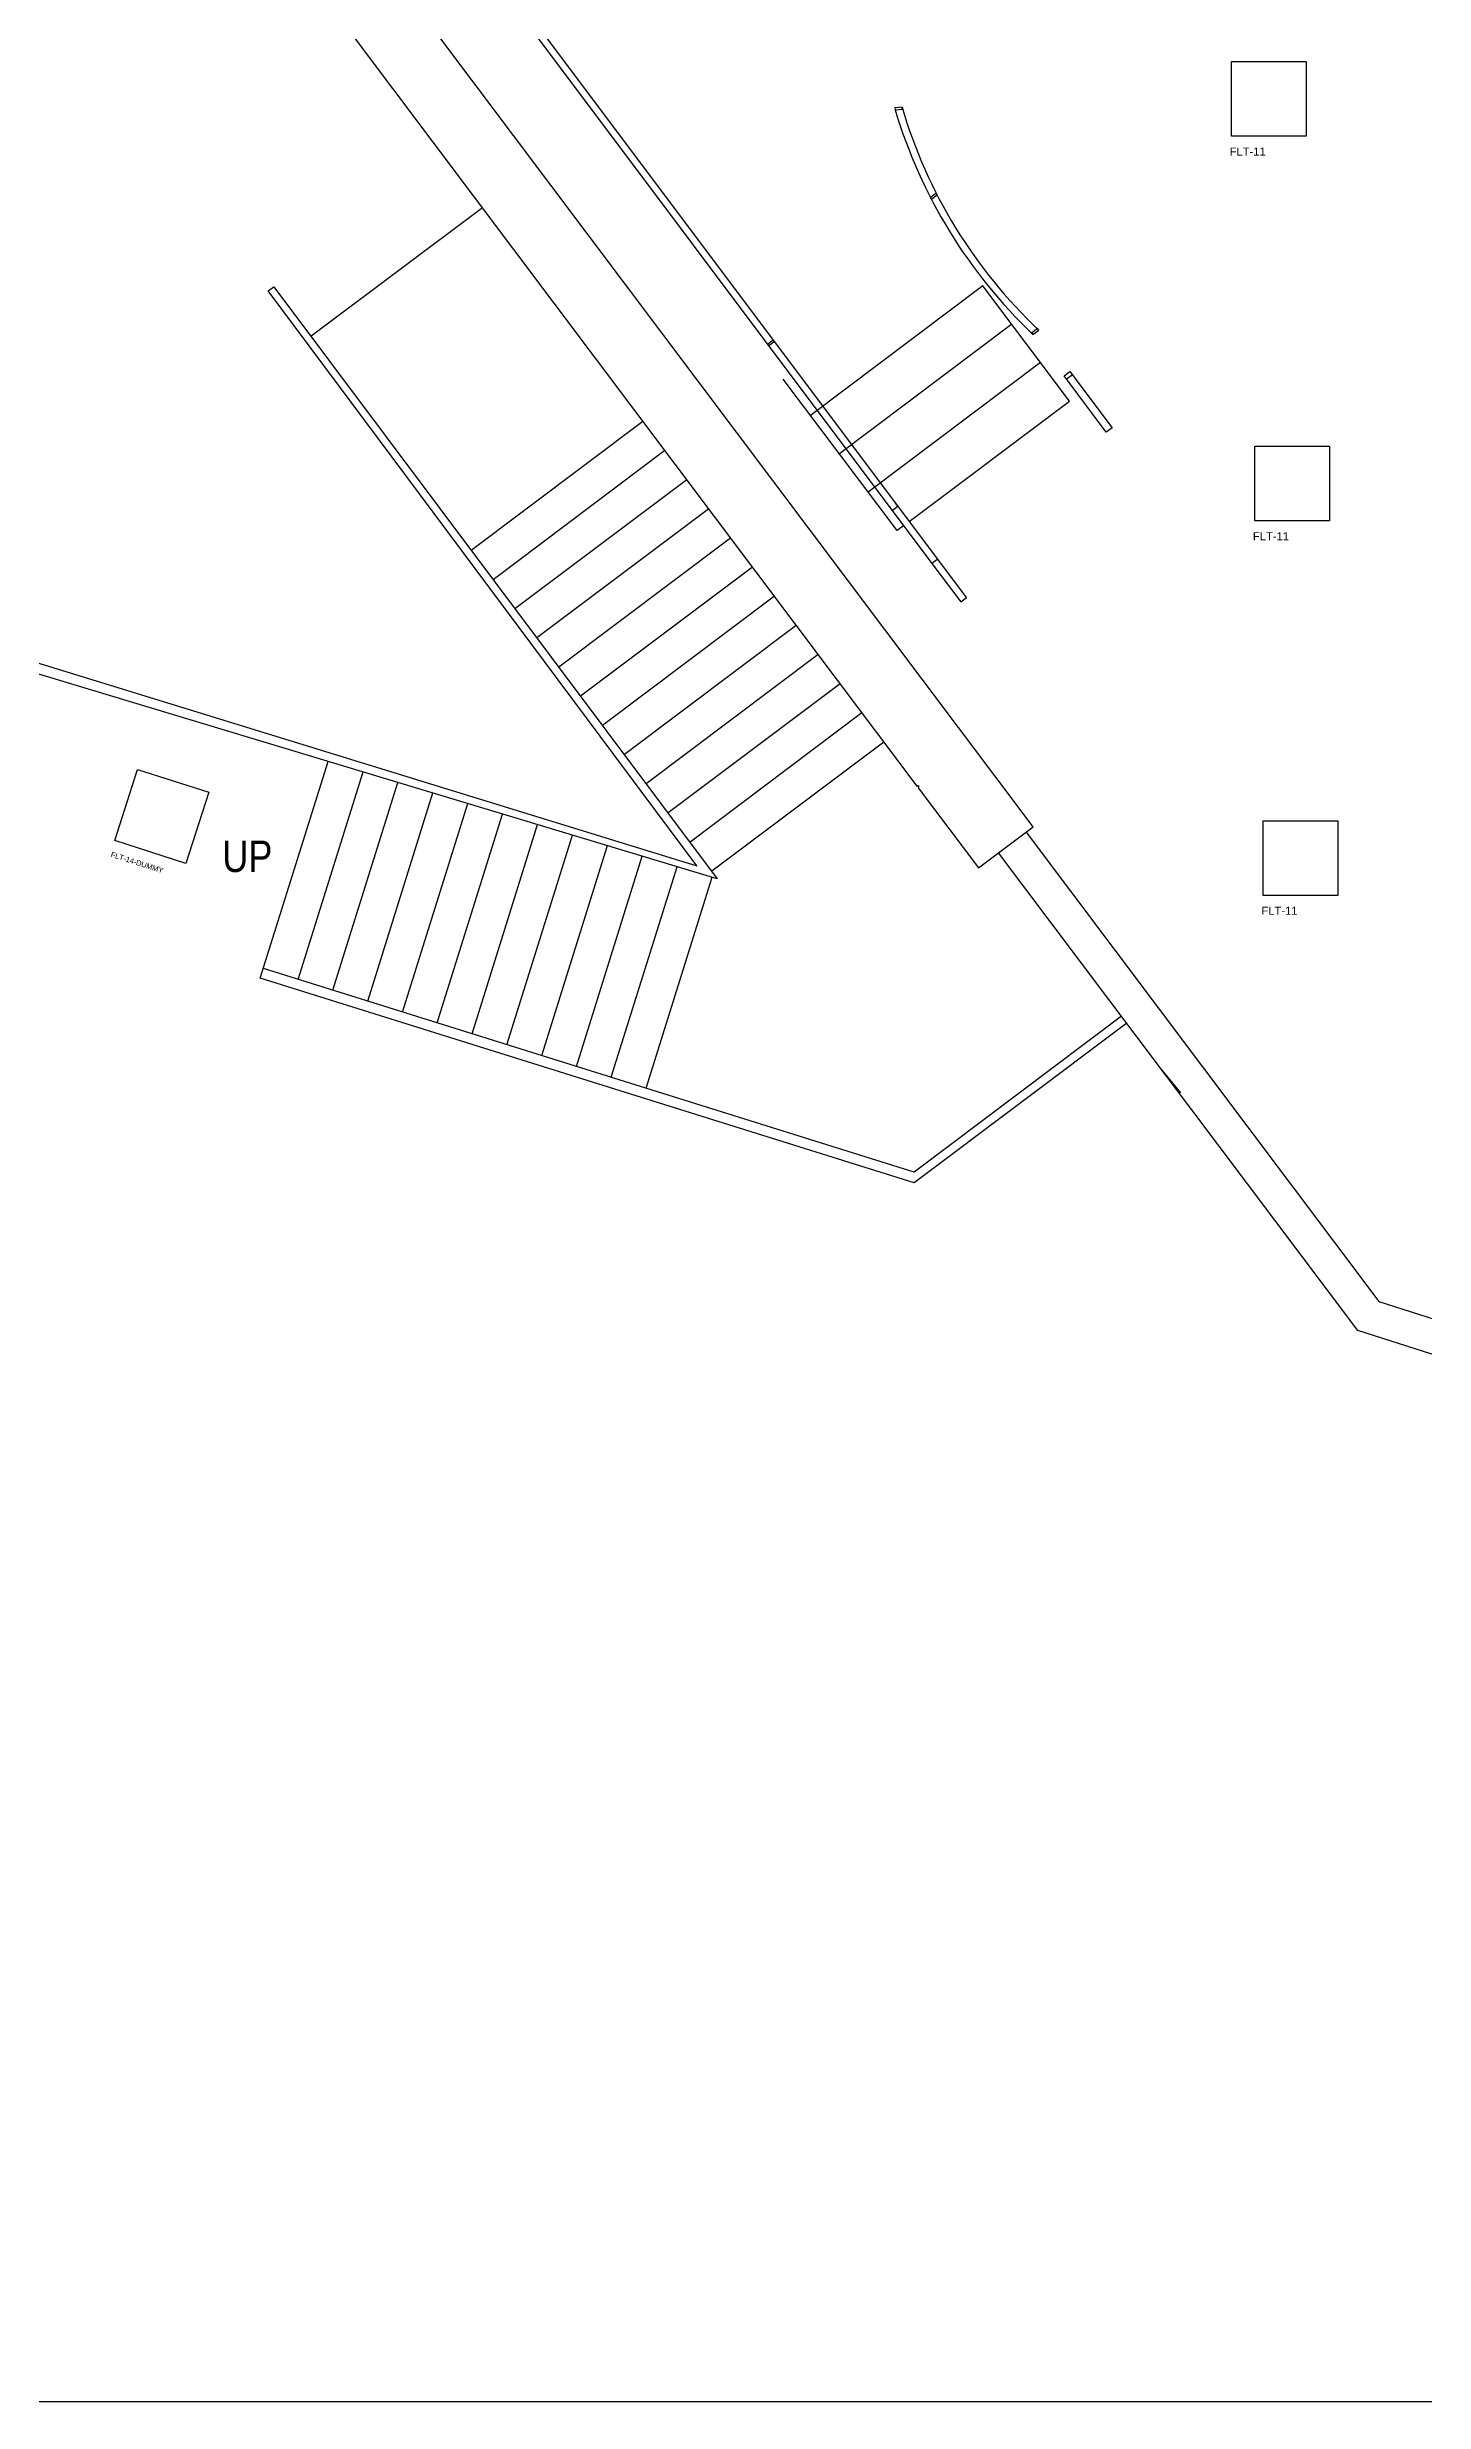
# Model space of a CAD drawing. Header units: feet. Extents: x 0 to 4382, y 0 to 3475.
# Drawn here: x 1423 to 1939, y 0 to 883 of the extents above; entities that cross this region are included whole.
import ezdxf

# ---------------------------------------------------------------- set-up
doc = ezdxf.new("R2010")
doc.units = ezdxf.units.FT
doc.header["$MEASUREMENT"] = 0
doc.layers.get('0').update_dxf_attribs({"color": 255})
doc.layers.add('FLT-FIXTURES', color=3, linetype='Continuous')
doc.styles.add('A101 Floor Plan-Level 100$0$Arial Narrow', font='ARIALN.TTF', dxfattribs={"height": 196.656535})
doc.styles.get("Standard").update_dxf_attribs({"font": 'arial.ttf'})

# ---------------------------------------------------------------- blocks, each defined once
blk = doc.blocks.new('FLT-11')
at = {"layer": 'FLT-FIXTURES'}
blk.add_lwpolyline([(0, 28), (28, 28), (28, 0), (0, 0)], close=True, dxfattribs=at)
blk.add_attdef('FLT-11', (-0.67, -7.23), '', height=3)
blk = doc.blocks.new('FLT-14-DUMMY')
at = {"layer": 'FLT-FIXTURES'}
blk.add_lwpolyline([(0, 28), (28, 28), (28, 0), (0, 0)], close=True, dxfattribs=at)
blk.add_attdef('FLT-14-DUMMY', (0.21, -6.24), '', height=2)

msp = doc.modelspace()

# ---------------------------------------------------------------- linework, layer by layer
for p, q in [((1586.15, 822.46), (1521.84, 774.33)), ((1784.52, 778.83), (1719.9, 730.29)), ((1795.33, 764.44), (1730.72, 715.89)), ((1805.03, 758.32), (1807.19, 759.94)), ((1646.29, 742.42), (1581.86, 694.01)), ((1654.5, 731.49), (1590.07, 683.09)), ((1662.71, 720.56), (1598.28, 672.16)), ((1670.92, 709.64), (1606.49, 661.23)), ((1679.12, 698.71), (1614.7, 650.31)), ((1756.77, 690.77), (1754.61, 689.15)), ((1687.33, 687.78), (1622.91, 639.38)), ((1695.54, 676.86), (1631.12, 628.45)), ((1703.75, 665.93), (1639.33, 617.53)), ((1711.96, 655), (1647.54, 606.6)), ((1720.17, 644.08), (1655.74, 595.67)), ((1728.38, 633.15), (1663.95, 584.75)), ((1736.59, 622.22), (1672.16, 573.82)), ((1530.06, 529.19), (1554.43, 607.08)), ((1543.1, 525.11), (1567.51, 603.13)), ((1556.14, 521.02), (1580.6, 599.18)), ((1569.19, 516.94), (1593.68, 595.23)), ((1582.23, 512.86), (1606.76, 591.28)), ((1595.27, 508.78), (1619.85, 587.33)), ((1608.32, 504.7), (1632.93, 583.38)), ((1621.36, 500.62), (1646.02, 579.44)), ((1634.4, 496.54), (1659.1, 575.49)), ((1647.45, 492.46), (1672.19, 571.54)), ((1847.89, 490.69), (1840.3, 499.96))]:
    msp.add_line(p, q)
for points in [[(1574.12, 929.94), (1754.61, 689.15), (1765.42, 674.76), (1767.58, 676.38), (1756.77, 690.77), (1576.33, 931.49), (1574.12, 929.94), (1571.22, 934.07), (1573.43, 935.61), (1576.33, 931.49)], [(1746.12, 704.95), (1806.14, 750.05), (1773.71, 793.22), (1709.09, 744.68)], [(1743.96, 703.33), (1741.53, 701.5), (1698.87, 758.28)], [(1738.79, 710.21), (1739.66, 709.05), (1741.82, 710.67), (1740.94, 711.83)], [(1789.88, 588.44), (1922.08, 412.48), (2585.25, 200.55)], [(2585.25, 187.13), (1914.22, 401.57), (1779.62, 580.73)], [(1825.69, 519.41), (1747.96, 461.01), (1503.97, 537.35)]]:
    msp.add_lwpolyline(points)
msp.add_lwpolyline([(1743.4, 860.24), (1740.72, 859.93), (1740.8, 859.21), (1743.49, 859.52), (1743.4, 860.24, 0.132785), (1794.64, 776.65), (1794.2, 777.23), (1792.04, 775.6), (1792.48, 775.03), (1794.64, 776.65)], format="xyb")
for points in [[(1754.4, 825.71), (1756.56, 827.33), (1756.13, 827.91), (1753.97, 826.29)], [(1695.07, 772.9), (1692.91, 771.28), (1693.34, 770.7), (1695.5, 772.32)], [(1806.31, 761.11), (1822.13, 740.05), (1819.97, 738.43), (1804.15, 759.49)]]:
    msp.add_lwpolyline(points, close=True)
msp.add_arc((1925.61, 914.7), 192.96, 196.71223, 226.37179)

# ---------------------------------------------------------------- block references
at = {"layer": 'FLT-FIXTURES'}
for p in [(1866.9, 849.31), (1875.6, 705.12), (1878.81, 564.72)]:
    msp.add_blockref('FLT-11', p, dxfattribs=at).add_auto_attribs({'FLT-11': 'FLT-11'})

# ---------------------------------------------------------------- texts
at = {"insert": (1488.6, 585.31), "char_height": 11.799, "width": 22.4, "attachment_point": 1, "line_spacing_factor": 0.968573, "style": 'A101 Floor Plan-Level 100$0$Arial Narrow', "bg_fill": 3, "box_fill_scale": 1.25, "bg_fill_color": 7, "bg_fill_transparency": 0}
msp.add_mtext('UP', dxfattribs=at)

# ---------------------------------------------------------------- next in the draw order: linework, layer by layer
msp.add_line((1517.01, 533.27), (1541.34, 611.03))
for points in [[(0, 3475), (4381.85, 3475), (4381.85, 0), (0, 0)], [(1674.05, 570.97), (1418.59, 648.08), (1418.59, 652.11), (1666.49, 575.8), (1505.82, 791.38), (1507.95, 792.88)]]:
    msp.add_lwpolyline(points, close=True)
for points in [[(1427.2, 1034.03), (1506.6, 928.35), (1506.91, 928.58), (1507.38, 927.96), (1507.07, 927.72), (1748.97, 605.74), (1749.28, 605.97), (1749.75, 605.35), (1749.44, 605.12), (1772.04, 575.04), (1792.52, 590.43), (1444.57, 1053.56)], [(1827.61, 516.85), (1747.95, 456.99), (1502.82, 533.68), (1528.26, 614.98)]]:
    msp.add_lwpolyline(points)

# ---------------------------------------------------------------- next in the draw order: block references
at = {"layer": 'FLT-FIXTURES', "rotation": 342.2776078242124}
msp.add_blockref('FLT-14-DUMMY', (1448.28, 585.26), dxfattribs=at).add_auto_attribs({'FLT-14-DUMMY': 'FLT-14-DUMMY'})

doc.saveas('drawing.dxf')
